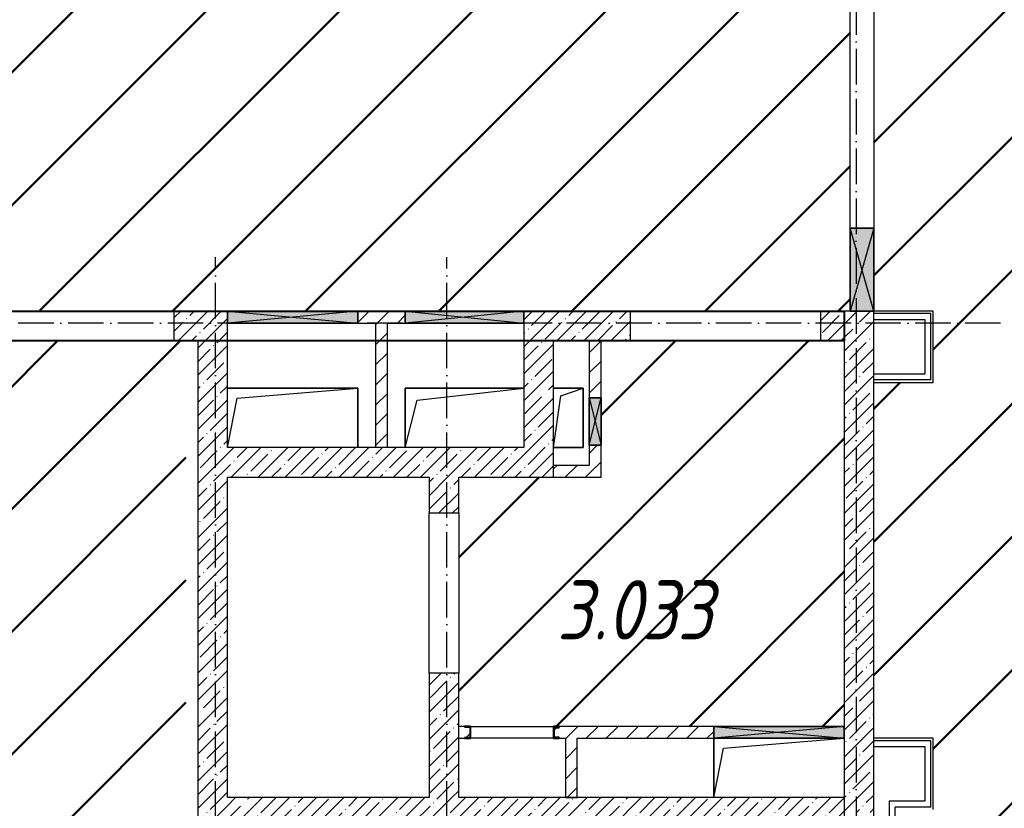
# Model space of a CAD drawing. Header units: millimetres. Extents: x 35697 to 388678, y -91946 to 171347.
# Drawn here: x 365820 to 374121, y -84972 to -78326 of the extents above; entities that cross this region are included whole.
import ezdxf

# ---------------------------------------------------------------- set-up
doc = ezdxf.new("R2010")
doc.units = ezdxf.units.MM
doc.linetypes.add('50_200_ШТРИХ_1Т_ш5_п1_п1_', pattern=[700, 500, -100, 0, -100])
for name, color, linetype, lineweight in [('2.1) ПГП окна 2.8 м', 5, 'Continuous', 30), ('4) ЛЕстницы', 5, 'Continuous', 30), ('A-DETL-GENF-OTLN', 7, 'Continuous', 9), ('A-FLOR-____-OTLN', 7, 'Continuous', 9), ('A-GENM-____-MCUT', 7, 'Continuous', 25), ('A-GENM-____-OTLN', 7, 'Continuous', 9), ('A-GENM-____-OTLN-1', 7, 'Continuous', 25), ('A-GLAZ-____-OTLN', 7, 'Continuous', 9), ('A-WALL-____-MCUT-1', 7, 'Continuous', 9), ('A-WALL-____-MCUT-3', 7, 'Continuous', 9), ('A-WALL-____-OTLN', 7, 'Continuous', 9), ('A-WALL-____-PATT-1', 7, 'Continuous', 9), ('A-WALL-FNSH-MCUT-1', 7, 'Continuous', 9), ('I-WALL-____-OTLN', 7, 'Continuous', 9), ('S-GRID-____-OTLN-1', 7, '50_200_ШТРИХ_1Т_ш5_п1_п1_', 9), ('Марки помещений', 7, 'Continuous', 9), ('стяжа', 7, 'Continuous', 30)]:
    doc.layers.add(name, color=color, linetype=linetype, lineweight=lineweight)
doc.styles.add('ISOCPEUR_I_2', font='isocpeui.ttf', dxfattribs={"width": 0.85, "height": 2.3})
pattern_1 = [(45, (283770.71, -86863.46), (-84.85281, 84.85281), [])]
pattern_2 = [(45, (283770.7, -86863.46), (-114.04925, 114.04925), []), (45, (283884.76, -86863.46), (-114.04925, 114.04925), [201.612, -40.322, 3.353, -36.97])]

# ---------------------------------------------------------------- blocks, each defined once
blk = doc.blocks.new('154_Фахверк_СКБ_Швеллер - Тип_100_3960_зеркало-28515619-АР1_План отверстий 3 этажа в осях 1-64_А-ГГ')
at = {"layer": 'A-GENM-____-MCUT'}
for p, q in [((175, 50), (125, 50)), ((125, 50), (125, -50)), ((128, 47), (175, 47)), ((128, -47), (128, 47)), ((175, 47), (175, 50)), ((125, -50), (175, -50)), ((175, -47), (128, -47)), ((175, -50), (175, -47))]:
    blk.add_line(p, q, dxfattribs=at)
blk = doc.blocks.new('154_Стойка_СКБ_Швеллер - СМ-2180_100-28318692-АР1_План отверстий 3 этажа в осях 1-64_А-ГГ')
at = {"layer": 'A-GENM-____-MCUT'}
for p, q in [((171, 50), (125, 50)), ((125, 50), (125, -50)), ((129.5, 42.4), (171, 42.4)), ((129.5, -42.4), (129.5, 42.4)), ((171, 42.4), (171, 50)), ((125, -50), (171, -50)), ((171, -42.4), (129.5, -42.4)), ((171, -50), (171, -42.4))]:
    blk.add_line(p, q, dxfattribs=at)
blk = doc.blocks.new('AR_Отверстие прямоугольное _в плите_ - AR_Отверстие прямоугольное _в плите_-V171-АР1_План отверстий 3 этажа в осях 1-64_А-ГГ')
at = {"layer": 'A-GENM-____-OTLN'}
for p, q in [((125, 250), (-125, 250)), ((-62.5, 187.5), (125, 250)), ((125, -250), (125, 250)), ((-125, -250), (-62.5, 187.5)), ((-125, -250), (125, -250))]:
    blk.add_line(p, q, dxfattribs=at)
blk = doc.blocks.new('AR_Отверстие прямоугольное _в плите_ - AR_Отверстие прямоугольное _в плите_-V206-АР1_План отверстий 3 этажа в осях 1-64_А-ГГ')
at = {"layer": 'A-GENM-____-OTLN'}
for p, q in [((500, 250), (-500, 250)), ((-500, 250), (-500, -250)), ((-400, 150), (500, 250)), ((-500, -250), (-400, 150))]:
    blk.add_line(p, q, dxfattribs=at)
blk = doc.blocks.new('AR_Отверстие прямоугольное _в плите_ - AR_Отверстие прямоугольное _в плите_-30552508-АР1_План отверстий 3 этажа в осях 1-64_А-ГГ')
at = {"layer": 'A-GENM-____-OTLN'}
for p, q in [((550, 250), (-550, 250)), ((-466.7, 166.7), (550, 250)), ((550, -250), (550, 250)), ((-550, -250), (-466.7, 166.7))]:
    blk.add_line(p, q, dxfattribs=at)
blk = doc.blocks.new('AR_Отверстие прямоугольное _в плите_ - AR_Отверстие прямоугольное _в плите_-V211-АР1_План отверстий 3 этажа в осях 1-64_А-ГГ')
at = {"layer": 'A-GENM-____-OTLN'}
for p, q in [((-550, 250), (-550, -250)), ((-466.7, 166.7), (550, 250)), ((-550, -250), (-466.7, 166.7))]:
    blk.add_line(p, q, dxfattribs=at)
blk = doc.blocks.new('AR_Отверстие прямоугольное _в стене_ - AR_Отверстие прямоугольное _в стене__ЭОМ-36424574-АР1_План отверстий 3 этажа в осях 1-64_А-ГГ')
at = {"layer": 'A-GLAZ-____-OTLN'}
blk.add_hatch(color=256, dxfattribs=at).paths.add_polyline_path([(350, 100), (-350, 100), (-350, -100), (350, -100)], flags=0)
at = {"layer": 'A-DETL-GENF-OTLN'}
for p, q in [((-350, -100), (-350, 100)), ((-350, 100), (350, 100)), ((350, 100), (-350, -100)), ((-350, 100), (350, -100)), ((350, 100), (-350, 100)), ((-350, 100), (-350, -100)), ((350, 100), (350, -100)), ((350, -100), (350, 100)), ((350, -100), (-350, -100)), ((-350, -100), (350, -100))]:
    blk.add_line(p, q, dxfattribs=at)
blk = doc.blocks.new('AR_Отверстие прямоугольное _в стене_ - AR_Отверстие прямоугольное _в стене__ОВ-36916333-АР1_План отверстий 3 этажа в осях 1-64_А-ГГ')
at = {"layer": 'A-GLAZ-____-OTLN'}
blk.add_hatch(color=256, dxfattribs=at).paths.add_polyline_path([(-90.5, -50), (550, -50), (550, 50), (-550, 50), (-550, -50)], flags=0)
at = {"layer": 'A-DETL-GENF-OTLN'}
for p, q in [((-550, -50), (-550, 50)), ((-550, 50), (550, 50)), ((550, 50), (-550, -50)), ((-550, 50), (550, -50)), ((550, 50), (-550, 50)), ((-550, 50), (-550, -50)), ((550, 50), (550, -50)), ((550, -50), (550, 50)), ((550, -50), (-550, -50)), ((-550, -50), (550, -50))]:
    blk.add_line(p, q, dxfattribs=at)
blk = doc.blocks.new('AR_Отверстие прямоугольное _в стене_ - AR_Отверстие прямоугольное _в стене__ОВ-36971683-АР1_План отверстий 3 этажа в осях 1-64_А-ГГ')
at = {"layer": 'A-GLAZ-____-OTLN'}
blk.add_hatch(color=256, dxfattribs=at).paths.add_polyline_path([(500, -50), (500, 50), (-500, 50), (-500, -50)], flags=0)
at = {"layer": 'A-DETL-GENF-OTLN'}
for p, q in [((-500, -50), (-500, 50)), ((-500, 50), (500, 50)), ((500, 50), (-500, -50)), ((-500, 50), (500, -50)), ((500, 50), (-500, 50)), ((-500, 50), (-500, -50)), ((500, 50), (500, -50)), ((500, -50), (500, 50)), ((500, -50), (-500, -50)), ((-500, -50), (500, -50))]:
    blk.add_line(p, q, dxfattribs=at)
blk = doc.blocks.new('AR_Отверстие прямоугольное _в стене_ - AR_Отверстие прямоугольное _в стене__ОВ-36913595-АР1_План отверстий 3 этажа в осях 1-64_А-ГГ')
at = {"layer": 'A-GLAZ-____-OTLN'}
blk.add_hatch(color=256, dxfattribs=at).paths.add_polyline_path([(550, -50), (550, 50), (-550, 50), (-550, -50), (474.6, -50)], flags=0)
at = {"layer": 'A-DETL-GENF-OTLN'}
for p, q in [((-550, -50), (-550, 50)), ((-550, 50), (550, 50)), ((550, 50), (-550, -50)), ((-550, 50), (550, -50)), ((550, 50), (-550, 50)), ((-550, 50), (-550, -50)), ((550, 50), (550, -50)), ((550, -50), (550, 50)), ((550, -50), (-550, -50)), ((-550, -50), (550, -50))]:
    blk.add_line(p, q, dxfattribs=at)
blk = doc.blocks.new('AR_Отверстие прямоугольное _в стене_ - AR_Отверстие прямоугольное _в стене__ОВ-36970111-АР1_План отверстий 3 этажа в осях 1-64_А-ГГ')
at = {"layer": 'A-GLAZ-____-OTLN'}
blk.add_hatch(color=256, dxfattribs=at).paths.add_polyline_path([(-200, -50), (200, -50), (200, 50), (-200, 50)], flags=0)
at = {"layer": 'A-DETL-GENF-OTLN'}
for p, q in [((-200, -50), (-200, 50)), ((-200, 50), (200, 50)), ((200, 50), (-200, -50)), ((-200, 50), (200, -50)), ((200, 50), (-200, 50)), ((-200, 50), (-200, -50)), ((200, 50), (200, -50)), ((200, -50), (200, 50)), ((200, -50), (-200, -50)), ((-200, -50), (200, -50))]:
    blk.add_line(p, q, dxfattribs=at)
blk = doc.blocks.new('3эт')
at = {"layer": 'S-GRID-____-OTLN-1', "color": 251, "ltscale": 0.6, "true_color": 0x636466}
for p, q in [((372870.7, -36982.5), (372870.7, -91346.1)), ((367470.7, -91346.1), (367470.7, -80328.4)), ((369420.7, -91346.1), (369420.7, -80328.4)), ((374089.5, -80882.4), (279101.9, -80882.4))]:
    blk.add_line(p, q, dxfattribs=at)

msp = doc.modelspace()

# ---------------------------------------------------------------- hatches: boundary and pattern name
at = {"layer": '2.1) ПГП окна 2.8 м'}
h = msp.add_hatch(dxfattribs=at)
h.set_pattern_fill('ANSI31', color=5, scale=250)
h.paths.add_polyline_path([(376470.7, -43932.4), (373020.7, -43932.4), (373020.7, -44432.4), (373020.7, -49882.4), (373020.7, -50482.4), (373020.7, -55882.4), (373020.7, -56482.4), (373020.7, -60682.4), (373620.7, -60682.4), (373620.7, -61882.4), (373620.7, -62082.4), (373620.7, -63032.4), (373620.7, -64132.4), (373620.7, -64182.4), (373620.7, -64332.4), (373620.7, -64382.4), (373620.7, -65082.4), (373620.7, -65128.4), (373620.7, -65382.4), (373020.7, -65382.4), (373020.7, -67882.4), (373020.7, -68482.4), (373020.7, -74032.4), (373020.7, -74532.4), (373020.7, -77682.4), (373020.7, -77882.4), (373020.7, -80082.4), (373020.7, -80782.4), (373520.7, -80782.4), (373520.7, -81382.4), (373020.7, -81382.4), (373020.7, -84382.4), (373520.7, -84382.4), (373520.7, -84982.4), (373520.7, -87932.4), (373520.7, -88532.4), (374045.7, -88532.4), (374045.7, -88526.4), (374120.7, -88526.4), (375920.7, -88532.4), (375920.7, -88526.4), (375995.7, -88526.4), (376820.7, -88531.2), (376820.7, -88432.4), (377020.7, -88432.4), (377020.7, -88282.4), (377020.7, -87957.4), (377014.7, -87957.4), (377014.7, -87877.4), (377020.7, -87877.4), (377020.7, -87432.4), (377020.7, -86582.4), (377020.7, -86182.4), (377014.7, -86182.4), (377014.7, -86107.4), (377020.7, -85782.4), (377020.7, -85282.4), (377020.7, -82782.4), (377020.7, -81882.4), (377020.7, -81657.4), (377014.7, -81657.4), (377014.7, -81582.4), (377020.7, -80882.4), (377014.7, -80882.4), (377014.7, -80807.4), (377020.7, -80657.4), (377014.7, -80657.4), (377014.7, -80582.4), (377020.7, -79882.4), (377014.7, -79882.4), (377014.7, -79782.4), (377020.7, -79782.4), (377020.7, -79282.4), (377020.7, -78957.4), (377014.7, -78957.4), (377014.7, -78877.4), (377020.7, -78877.4), (377020.7, -78532.4), (377020.7, -77682.4), (377020.7, -77182.4), (377014.7, -77182.4), (377014.7, -77107.4), (377020.7, -76782.4), (377020.7, -76282.4), (377020.7, -73957.4), (377014.7, -73957.4), (377014.7, -73877.4), (377220.7, -73877.4), (377220.7, -72087.4), (377014.7, -72087.4), (377014.7, -72007.4), (377020.7, -71732.4), (377020.7, -71232.4), (377020.7, -70782.4), (377020.7, -70282.4), (377020.7, -69957.4), (377014.7, -69957.4), (377014.7, -69877.4), (377020.7, -69877.4), (377020.7, -69432.4), (377020.7, -68582.4), (377020.7, -68182.4), (377014.7, -68182.4), (377014.7, -68107.4), (377020.7, -67782.4), (377020.7, -67282.4), (377020.7, -65882.4), (377020.7, -64882.4), (377020.7, -64557.4), (377014.7, -64557.4), (377014.7, -64477.4), (377220.7, -64477.4), (377220.7, -63587.4), (377014.7, -63587.4), (377014.7, -63507.4), (377020.7, -62582.4), (377020.7, -62182.4), (377020.7, -62082.4), (377020.7, -61882.4), (377020.7, -61782.4), (377020.7, -61282.4), (377020.7, -60957.4), (377014.7, -60957.4), (377014.7, -60877.4), (377020.7, -60877.4), (377020.7, -60332.4), (377020.7, -59482.4), (377020.7, -59182.4), (377014.7, -59182.4), (377014.7, -59107.4), (377020.7, -58782.4), (377020.7, -58282.4), (377020.7, -58057.4), (377014.7, -58057.4), (377014.7, -57982.4), (377089.7, -57982.4), (377220.7, -57982.4), (377220.7, -56182.4), (377151.7, -56182.4), (377089.7, -56182.4), (377014.7, -56182.4), (377014.7, -56107.4), (377020.7, -55957.4), (377014.7, -55957.4), (377014.7, -55882.4), (377020.7, -55852.4), (377020.7, -55882.4), (377089.7, -55882.4), (377220.7, -55882.4), (377220.7, -54087.4), (377014.7, -54087.4), (377014.7, -54007.4), (377020.7, -52782.4), (377020.7, -52282.4), (377020.7, -51957.4), (377014.7, -51957.4), (377014.7, -51877.4), (377020.7, -51877.4), (377020.7, -51382.4), (377020.7, -50732.4), (377020.7, -50182.4), (377014.7, -50182.4), (377014.7, -50107.4), (377020.7, -49782.4), (377020.7, -49282.4), (377020.7, -48857.4), (377020.7, -48357.4), (377020.7, -44882.4), (376470.7, -44882.4)])
h.paths.add_polyline_path([(374346.2, -70033.3), (375979.7, -70033.3), (375979.7, -68833.3), (374346.2, -68833.3)], flags=24)
h.paths.add_polyline_path([(374177.1, -49502.6), (375835.4, -49502.6), (375835.4, -48302.6), (374177.1, -48302.6)], flags=24)
h = msp.add_hatch(dxfattribs=at)
h.set_pattern_fill('ANSI31', color=5, scale=250)
h.paths.add_polyline_path([(322070.7, -77882.4), (321570.7, -77882.4), (321570.7, -77632.4), (319770.7, -77632.4), (319770.7, -77638.4), (319695.7, -77638.4), (319270.7, -77634.3), (319270.7, -77732.4), (319070.7, -77732.4), (319070.7, -77882.4), (318570.7, -77882.4), (318570.7, -77632.4), (316770.7, -77632.4), (316770.7, -77638.4), (316695.7, -77638.4), (315645.7, -77632.4), (315645.7, -77638.4), (315570.7, -77638.4), (313770.7, -77632.4), (313770.7, -77638.4), (313695.7, -77638.4), (313070.7, -77632.4), (313070.7, -77882.4), (312570.7, -77882.4), (312570.7, -77632.4), (310770.7, -77632.4), (310770.7, -77638.4), (310695.7, -77638.4), (310270.7, -77634.3), (310270.7, -77732.4), (310070.7, -77732.4), (310070.7, -77882.4), (309570.7, -77882.4), (309570.7, -77632.4), (302520.7, -77632.4), (301370.7, -77632.4), (301370.7, -77382.4), (298806.3, -77382.4, -0.683489), (298713.1, -77382.4), (293370.7, -77382.4), (293370.7, -77632.4), (289370.7, -77632.4), (281820.7, -77632.4), (281820.7, -77882.4), (281570.7, -77882.4), (281570.7, -78207.4), (281576.7, -78207.4), (281576.7, -78282.4), (281570.7, -80082.4), (281576.7, -80082.4), (281576.7, -80157.4), (281573.9, -80332.4), (281670.7, -80332.4), (281670.7, -80532.4), (281820.7, -80532.4), (281820.7, -80782.4), (289595.7, -80782.4), (289595.7, -80776.4), (289670.7, -80776.4), (290820.7, -80776.5), (290820.7, -80776.4), (290895.7, -80776.4), (292345.7, -80776.5), (292345.7, -80776.4), (292420.7, -80776.4), (293570.7, -80776.5), (293570.7, -80776.4), (293645.7, -80776.4), (294695.7, -80776.5), (294695.7, -80776.4), (294770.7, -80776.4), (295770.7, -80776.5), (295770.7, -80776.4), (295845.7, -80776.4), (296445.7, -80776.5), (296445.7, -80776.4), (296520.7, -80776.4), (297670.7, -80776.5), (297670.7, -80776.4), (297745.7, -80776.4), (302770.7, -80776.8), (302770.7, -80776.4), (302845.7, -80776.4), (307395.7, -80776.8), (307395.7, -80776.4), (307470.7, -80776.4), (309170.7, -80776.6), (309170.7, -80776.4), (309245.7, -80776.4), (313095.7, -80776.8), (313095.7, -80776.4), (313248.7, -80776.4), (313260.7, -80782.4), (313660.7, -80782.4), (313870.7, -80782.4), (313870.7, -80776.4), (313945.7, -80776.4), (314095.7, -80776.4), (314095.7, -80776.4), (314170.7, -80776.4), (314870.7, -80776.5), (314870.7, -80776.4), (314945.7, -80776.4), (316745.7, -80776.6), (316745.7, -80776.4), (316820.7, -80776.4), (317970.7, -80776.5), (317970.7, -80776.4), (318045.7, -80776.4), (322070.7, -80776.9)])
h.paths.add_polyline_path([(355620.7, -77882.4), (355120.7, -77882.4), (355120.7, -77632.4), (352620.7, -77632.4), (352620.7, -77882.4), (352120.7, -77882.4), (352120.7, -77732.4), (351920.7, -77732.4), (351945.7, -77657.4), (352120.7, -77632.4), (352120.7, -77382.4), (351776.7, -77382.4), (351776.7, -77451.4), (351770.7, -77563.4), (351770.7, -77382.4), (346620.7, -77382.4), (346620.7, -77661), (346820.7, -77632.4), (346820.7, -77732.4), (346620.7, -77732.4), (346620.7, -77882.4), (346120.7, -77882.4), (346120.7, -77732.4), (345920.7, -77732.4), (345920.7, -77632.4), (343970.7, -77632.4), (343970.7, -77638.4), (343895.7, -77638.4), (343620.7, -77632.4), (343620.7, -77882.4), (343120.7, -77882.4), (343120.7, -77632.4), (342845.7, -77632.4), (342845.7, -77638.4), (342770.7, -77638.4), (342770.7, -77632.4), (340970.7, -77632.4), (340970.7, -77638.4), (340895.7, -77638.4), (339845.7, -77632.4), (339845.7, -77638.4), (339770.7, -77638.4), (337970.7, -77632.4), (337970.7, -77638.4), (337820.7, -77638.4), (337820.7, -77732.4), (337620.7, -77732.4), (337620.7, -77882.4), (337120.7, -77882.4), (337120.7, -77732.4), (336920.7, -77732.4), (336945.7, -77657.4), (337120.7, -77632.4), (337120.7, -77382.4), (336776.7, -77382.4), (336776.7, -77451.4), (336770.7, -77563.4), (336770.7, -77382.4), (334970.7, -77382.4), (334970.7, -77451.4), (334970.7, -77563.4), (334970.7, -77638.4), (334895.7, -77638.4), (334620.7, -77632.4), (334620.7, -77882.4), (334120.7, -77882.4), (334120.7, -77732.4), (333920.7, -77732.4), (333945.7, -77657.4), (334120.7, -77632.4), (334120.7, -77382.4), (333776.7, -77382.4), (333776.7, -77451.4), (333770.7, -77563.4), (333770.7, -77382.4), (331970.7, -77382.4), (331970.7, -77451.4), (331970.7, -77563.4), (331970.7, -77638.4), (331895.7, -77638.4), (330845.7, -77632.4), (330845.7, -77638.4), (330770.7, -77638.4), (330770.7, -77632.4), (328970.7, -77632.4), (328970.7, -77638.4), (328820.7, -77638.4), (328820.7, -77732.4), (328620.7, -77732.4), (328620.7, -77882.4), (328120.7, -77882.4), (328120.7, -77732.4), (327920.7, -77732.4), (327945.7, -77657.4), (328120.7, -77632.4), (328120.7, -77382.4), (327776.7, -77382.4), (327776.7, -77451.4), (327770.7, -77563.4), (327770.7, -77382.4), (325970.7, -77382.4), (325970.7, -77451.4), (325970.7, -77563.4), (325970.7, -77638.4), (325895.7, -77638.4), (325620.7, -77632.4), (325620.7, -77882.4), (325120.7, -77882.4), (325120.7, -77732.4), (324920.7, -77732.4), (324945.7, -77657.4), (325120.7, -77632.4), (325120.7, -77382.4), (324776.7, -77382.4), (324776.7, -77451.4), (324770.7, -77563.4), (324770.7, -77382.4), (322970.7, -77382.4), (322970.7, -77451.4), (322970.7, -77563.4), (322970.7, -77638.4), (322895.7, -77638.4), (322620.7, -77632.4), (322620.7, -77882.4), (322120.7, -77882.4), (322120.7, -80782.4), (326145.7, -80782.4), (326145.7, -80776.4), (326220.7, -80776.4), (327920.7, -80776.6), (327920.7, -80776.4), (327995.7, -80776.4), (329320.7, -80776.6), (329320.7, -80776.4), (329395.7, -80776.4), (329495.7, -80776.4), (329495.7, -80776.4), (329570.7, -80776.4), (331370.7, -80776.7), (331370.7, -80776.4), (331445.7, -80776.4), (337945.7, -80777.4), (337945.7, -80776.4), (338020.7, -80776.4), (339720.7, -80776.7), (339720.7, -80776.4), (339795.7, -80776.4), (340445.7, -80776.5), (340445.7, -80776.4), (340520.7, -80776.4), (341420.7, -80776.6), (341420.7, -80776.4), (341495.7, -80776.4), (346945.7, -80777.5), (346945.7, -80776.4), (347020.7, -80776.4), (348720.7, -80776.8), (348720.7, -80776.4), (348795.7, -80776.4), (352745.7, -80777.4), (352745.7, -80776.4), (352820.7, -80776.4), (353720.7, -80776.7), (353720.7, -80776.4), (353795.7, -80776.4), (355620.7, -80777)])
h.paths.add_polyline_path([(324776.7, -77632.4), (324845.7, -77632.4), (324845.7, -77638.4), (324776.7, -77638.4)], flags=16)
h.paths.add_polyline_path([(327776.7, -77632.4), (327845.7, -77632.4), (327845.7, -77638.4), (327776.7, -77638.4)], flags=16)
h.paths.add_polyline_path([(333776.7, -77632.4), (333845.7, -77632.4), (333845.7, -77638.4), (333776.7, -77638.4)], flags=16)
h.paths.add_polyline_path([(336776.7, -77632.4), (336845.7, -77632.4), (336845.7, -77638.4), (336776.7, -77638.4)], flags=16)
h.paths.add_polyline_path([(351776.7, -77632.4), (351845.7, -77632.4), (351845.7, -77638.4), (351776.7, -77638.4)], flags=16)
h.paths.add_polyline_path([(372820.7, -77882.4), (370565.7, -77882.4), (370565.7, -77888.4), (370490.7, -77888.4), (370490.7, -77882.4), (369340.7, -77882.4), (369340.7, -77888.4), (369265.7, -77888.4), (363995.7, -77882.4), (363995.7, -77888.4), (363920.7, -77888.4), (362770.7, -77882.4), (362770.7, -77888.4), (362695.7, -77888.4), (361770.7, -77882.4), (361270.7, -77882.4), (360195.7, -77882.4), (360195.7, -77888.4), (360120.7, -77888.4), (360120.7, -77882.4), (358970.7, -77882.4), (358970.7, -77888.4), (358895.7, -77888.4), (358770.7, -77882.4), (358270.7, -77882.4), (358270.7, -77632.4), (356170.7, -77632.4), (356170.7, -77882.4), (355670.7, -77882.4), (355670.7, -80782.4), (356170.7, -80782.4), (356495.7, -80782.4), (356495.7, -80776.4), (356570.7, -80776.4), (358270.7, -80777), (358270.7, -80776.4), (358345.7, -80776.4), (361995.7, -80777.9), (361995.7, -80776.4), (362070.7, -80776.4), (362770.7, -80776.8), (362770.7, -80776.4), (362845.7, -80776.4), (362995.7, -80776.5), (362995.7, -80776.4), (363070.7, -80776.4), (363770.7, -80776.8), (363770.7, -80776.4), (363845.7, -80776.4), (363995.7, -80776.5), (363995.7, -80776.4), (364070.7, -80776.4), (372770.7, -80782.4), (372820.7, -80782.4), (372820.7, -80082.4)])
h.paths.add_polyline_path([(301397.2, -79889.3), (303030.7, -79889.3), (303030.7, -78689.3), (301397.2, -78689.3)], flags=24)
h.paths.add_polyline_path([(340247.8, -79908.4), (341925.4, -79908.4), (341925.4, -78708.4), (340247.8, -78708.4)], flags=24)
h = msp.add_hatch(dxfattribs=at)
h.set_pattern_fill('ANSI31', color=5, scale=250)
h.paths.add_polyline_path([(372770.7, -81032.4), (372570.7, -81032.4), (370970.7, -81032.4), (370720.7, -81032.4), (370720.7, -81512.4), (370720.7, -81912.4), (370720.7, -82182.4), (370320.7, -82182.4), (369520.7, -82182.4), (369520.7, -82482.4), (369520.7, -83832.4), (369520.7, -84282.4), (369570.7, -84282.4), (369620.7, -84282.4), (370320.7, -84282.4), (370366.7, -84282.4), (371670.7, -84282.4), (372770.7, -84282.4)])
h.paths.add_polyline_path([(370173.1, -83874.6), (371831.4, -83874.6), (371831.4, -82674.6), (370173.1, -82674.6)], flags=24)
at = {"layer": '4) ЛЕстницы'}
h = msp.add_hatch(dxfattribs=at)
h.set_pattern_fill('ANSI31', color=256, scale=230)
h.paths.add_polyline_path([(365170.7, -81032.4), (367220.7, -81032.4), (367220.7, -88532.4), (365170.7, -88532.4)])
at = {"layer": 'A-WALL-____-PATT-1'}
h = msp.add_hatch(dxfattribs=at)
h.set_pattern_fill('FP_38', color=256, style=0, pattern_type=2)
h.set_pattern_definition(pattern_2)
h.paths.add_polyline_path([(367570.7, -81032.4), (367570.7, -80782.4), (367120.7, -80782.4), (367120.7, -81032.4), (367320.7, -81032.4)], flags=0)
h.paths.add_polyline_path([(365170.7, -81032.4), (365520.7, -81032.4), (365520.7, -80782.4), (364920.7, -80782.4), (364920.7, -81032.4), (365060.4, -81032.4)], flags=0)
h = msp.add_hatch(dxfattribs=at)
h.set_pattern_fill('FP_4', color=256, style=0, pattern_type=2)
h.set_pattern_definition(pattern_1)
h.paths.add_polyline_path([(368920.7, -80882.4), (369070.7, -80882.4), (369070.7, -80782.4), (368670.7, -80782.4), (368670.7, -80882.4), (368820.7, -80882.4)], flags=0)
h = msp.add_hatch(dxfattribs=at)
h.set_pattern_fill('FP_38', color=256, style=0, pattern_type=2)
h.set_pattern_definition(pattern_2)
h.paths.add_polyline_path([(372770.7, -81032.4), (372770.7, -80782.4), (372570.7, -80782.4), (372570.7, -81032.4)], flags=0)
h.paths.add_polyline_path([(370362.8, -81032.4), (370970.7, -81032.4), (370970.7, -80782.4), (370070.7, -80782.4), (370070.7, -81032.4), (370320.7, -81032.4)], flags=0)
h = msp.add_hatch(dxfattribs=at)
h.set_pattern_fill('FP_38', color=256, style=0, pattern_type=2)
h.set_pattern_definition(pattern_2)
h.paths.add_polyline_path([(372770.7, -85007.4), (373020.7, -85007.4), (373020.7, -80782.4), (372770.7, -80782.4), (372770.7, -84409.3)], flags=0)
h = msp.add_hatch(dxfattribs=at)
h.set_pattern_fill('FP_4', color=256, style=0, pattern_type=2)
h.set_pattern_definition(pattern_1)
h.paths.add_polyline_path([(368920.7, -81932.4), (368920.7, -80882.4), (368820.7, -80882.4), (368820.7, -81932.4)], flags=0)
h = msp.add_hatch(dxfattribs=at)
h.set_pattern_fill('FP_38', color=256, style=0, pattern_type=2)
h.set_pattern_definition(pattern_2)
h.paths.add_polyline_path([(367570.7, -85132.4), (367570.7, -81032.4), (367320.7, -81032.4), (367320.7, -85132.4)], flags=0)
h = msp.add_hatch(dxfattribs=at)
h.set_pattern_fill('FP_38', color=256, style=0, pattern_type=2)
h.set_pattern_definition(pattern_2)
h.paths.add_polyline_path([(370320.7, -81932.4), (370320.7, -81032.4), (370070.7, -81032.4), (370070.7, -81932.4)], flags=0)
h = msp.add_hatch(dxfattribs=at)
h.set_pattern_fill('FP_4', color=256, style=0, pattern_type=2)
h.set_pattern_definition(pattern_1)
h.paths.add_polyline_path([(370720.7, -82182.4), (370720.7, -81912.4), (370620.7, -81912.4), (370620.7, -82182.4)], flags=0)
h.paths.add_polyline_path([(370720.7, -81512.4), (370720.7, -81032.4), (370620.7, -81032.4), (370620.7, -81512.4), (370675, -81512.4)], flags=0)
h = msp.add_hatch(dxfattribs=at)
h.set_pattern_fill('FP_38', color=256, style=0, pattern_type=2)
h.set_pattern_definition(pattern_2)
h.paths.add_polyline_path([(370320.7, -82182.4), (370320.7, -81932.4), (367570.7, -81932.4), (367570.7, -82182.4), (369520.7, -82182.4)], flags=0)
h = msp.add_hatch(dxfattribs=at)
h.set_pattern_fill('FP_4', color=256, style=0, pattern_type=2)
h.set_pattern_definition(pattern_1)
h.paths.add_polyline_path([(370620.7, -82182.4), (370620.7, -82082.4), (370320.7, -82082.4), (370320.7, -82182.4), (370362.8, -82182.4)], flags=0)
h = msp.add_hatch(dxfattribs=at)
h.set_pattern_fill('FP_38', color=256, style=0, pattern_type=2)
h.set_pattern_definition(pattern_2)
h.paths.add_polyline_path([(369520.7, -84882.4), (369520.7, -83832.4), (369270.7, -83832.4), (369270.7, -84882.4)], flags=0)
h.paths.add_polyline_path([(369270.7, -82482.4), (369520.7, -82482.4), (369520.7, -82182.4), (369270.7, -82182.4)], flags=0)
h = msp.add_hatch(dxfattribs=at)
h.set_pattern_fill('FP_4', color=256, style=0, pattern_type=2)
h.set_pattern_definition(pattern_1)
h.paths.add_polyline_path([(369520.7, -84382.4), (369570.7, -84382.4), (369570.7, -84379.4), (369617.7, -84379.4), (369617.7, -84285.4), (369570.7, -84285.4), (369570.7, -84282.4), (369520.7, -84282.4), (369520.7, -84379.4)], flags=0)
h.paths.add_polyline_path([(370420.7, -84382.4), (371670.7, -84382.4), (371670.7, -84282.4), (370366.7, -84282.4), (370366.7, -84290), (370325.2, -84290), (370325.2, -84374.8), (370366.7, -84374.8), (370366.7, -84382.4)], flags=0)
h = msp.add_hatch(dxfattribs=at)
h.set_pattern_fill('FP_4', color=256, style=0, pattern_type=2)
h.set_pattern_definition(pattern_1)
h.paths.add_polyline_path([(370520.7, -84882.4), (370520.7, -84382.4), (370420.7, -84382.4), (370420.7, -84882.4)], flags=0)
h = msp.add_hatch(dxfattribs=at)
h.set_pattern_fill('FP_38', color=256, style=0, pattern_type=2)
h.set_pattern_definition(pattern_2)
h.paths.add_polyline_path([(372770.7, -85132.4), (372770.7, -84882.4), (367570.7, -84882.4), (367570.7, -85132.4), (372130.2, -85132.4)], flags=0)

# ---------------------------------------------------------------- linework, layer by layer
msp.add_lwpolyline([(372770.7, -81032.4), (281820.7, -81032.4), (281820.7, -80782.4), (372770.7, -80782.4)], close=True)
at = {"layer": 'A-FLOR-____-OTLN'}
for p, q in [((367570.7, -81432.4), (368670.7, -81432.4)), ((368670.7, -81432.4), (368670.7, -81932.4)), ((369070.7, -81432.4), (370070.7, -81432.4)), ((369070.7, -81932.4), (369070.7, -81432.4)), ((370320.7, -81432.4), (370570.7, -81432.4)), ((370570.7, -81432.4), (370570.7, -81932.4)), ((370570.7, -81932.4), (370320.7, -81932.4)), ((371670.7, -84882.4), (371670.7, -84382.4))]:
    msp.add_line(p, q, dxfattribs=at)
at = {"layer": 'A-WALL-____-MCUT-1'}
for p, q in [((367570.7, -80782.4), (367120.7, -80782.4)), ((367120.7, -80782.4), (367120.7, -81032.4)), ((370970.7, -80782.4), (370070.7, -80782.4)), ((370970.7, -81032.4), (370970.7, -80782.4)), ((372820.7, -80782.4), (372570.7, -80782.4)), ((372570.7, -80782.4), (372570.7, -81032.4)), ((372770.7, -80782.4), (372770.7, -84282.4)), ((373020.7, -88282.4), (373020.7, -80782.4)), ((367570.7, -81932.4), (367570.7, -80882.4)), ((370070.7, -80882.4), (370070.7, -81932.4)), ((367120.7, -81032.4), (367320.7, -81032.4)), ((367320.7, -81032.4), (367320.7, -85132.4)), ((370320.7, -81032.4), (370970.7, -81032.4)), ((370320.7, -82182.4), (370320.7, -81032.4)), ((372570.7, -81032.4), (372770.7, -81032.4)), ((370070.7, -81932.4), (367570.7, -81932.4)), ((367570.7, -84882.4), (367570.7, -82182.4)), ((367570.7, -82182.4), (369270.7, -82182.4)), ((369270.7, -82182.4), (369270.7, -82482.4)), ((369520.7, -82482.4), (369520.7, -82182.4)), ((369520.7, -82182.4), (370320.7, -82182.4)), ((369270.7, -82482.4), (369520.7, -82482.4)), ((369270.7, -83832.4), (369270.7, -84882.4)), ((369520.7, -83832.4), (369270.7, -83832.4)), ((369520.7, -84882.4), (369520.7, -83832.4)), ((372770.7, -84382.4), (372770.7, -88282.4)), ((369270.7, -84882.4), (367570.7, -84882.4)), ((372770.7, -84882.4), (369520.7, -84882.4))]:
    msp.add_line(p, q, dxfattribs=at)
at = {"layer": 'A-WALL-____-MCUT-3'}
for p, q in [((373500.7, -80802.4), (373020.7, -80802.4)), ((373500.7, -81362.4), (373500.7, -80802.4)), ((373020.7, -80852.4), (373450.7, -80852.4)), ((373450.7, -80852.4), (373450.7, -81312.4)), ((373450.7, -81312.4), (373020.7, -81312.4)), ((373500.7, -81362.4), (373020.7, -81362.4)), ((373500.7, -84402.4), (373020.7, -84402.4)), ((373500.7, -84962.4), (373500.7, -84402.4)), ((373020.7, -84452.4), (373450.7, -84452.4)), ((373450.7, -84452.4), (373450.7, -84912.4)), ((373450.7, -84912.4), (373150.7, -84912.4)), ((373150.7, -84912.4), (373150.7, -88002.4)), ((373500.7, -84962.4), (373200.7, -84962.4)), ((373200.7, -87952.4), (373200.7, -84962.4))]:
    msp.add_line(p, q, dxfattribs=at)
at = {"layer": 'A-WALL-____-OTLN'}
for p, q in [((365520.7, -80782.4), (367120.7, -80782.4)), ((370970.7, -80782.4), (372570.7, -80782.4)), ((367120.7, -81032.4), (365520.7, -81032.4)), ((372570.7, -81032.4), (370970.7, -81032.4)), ((369270.7, -83832.4), (369270.7, -82482.4)), ((369520.7, -82482.4), (369520.7, -83832.4))]:
    msp.add_line(p, q, dxfattribs=at)
at = {"layer": 'A-WALL-FNSH-MCUT-1'}
for p, q in [((369070.7, -80782.4), (368670.7, -80782.4)), ((373520.7, -80782.4), (373020.7, -80782.4)), ((373520.7, -81382.4), (373520.7, -80782.4)), ((368670.7, -80882.4), (368820.7, -80882.4)), ((368820.7, -80882.4), (368820.7, -81932.4)), ((368920.7, -80882.4), (369070.7, -80882.4)), ((368920.7, -81932.4), (368920.7, -80882.4)), ((370620.7, -81032.4), (370620.7, -81512.4)), ((370720.7, -81512.4), (370720.7, -81032.4)), ((373020.7, -81382.4), (373520.7, -81382.4)), ((370620.7, -81912.4), (370620.7, -82082.4)), ((370720.7, -82182.4), (370720.7, -81912.4)), ((370620.7, -82082.4), (370320.7, -82082.4)), ((370320.7, -82182.4), (370720.7, -82182.4)), ((369570.7, -84282.4), (369520.7, -84282.4)), ((371670.7, -84282.4), (370366.7, -84282.4)), ((369520.7, -84382.4), (369570.7, -84382.4)), ((370366.7, -84382.4), (370420.7, -84382.4)), ((370420.7, -84382.4), (370420.7, -84882.4)), ((370520.7, -84382.4), (371670.7, -84382.4)), ((370520.7, -84882.4), (370520.7, -84382.4)), ((373520.7, -84382.4), (373020.7, -84382.4)), ((373520.7, -84982.4), (373520.7, -84382.4)), ((370420.7, -84882.4), (370520.7, -84882.4))]:
    msp.add_line(p, q, dxfattribs=at)
at = {"layer": 'I-WALL-____-OTLN'}
for p, q in [((372820.7, -80082.4), (372820.7, -77882.4)), ((373020.7, -77882.4), (373020.7, -80082.4)), ((369620.7, -84282.4), (370320.7, -84282.4)), ((370320.7, -84382.4), (369620.7, -84382.4))]:
    msp.add_line(p, q, dxfattribs=at)

# ---------------------------------------------------------------- block references
at = {"layer": 'A-GENM-____-OTLN'}
for name, p in [('AR_Отверстие прямоугольное _в плите_ - AR_Отверстие прямоугольное _в плите_-30552508-АР1_План отверстий 3 этажа в осях 1-64_А-ГГ', (368120.7, -81682.4)), ('AR_Отверстие прямоугольное _в плите_ - AR_Отверстие прямоугольное _в плите_-V206-АР1_План отверстий 3 этажа в осях 1-64_А-ГГ', (369570.7, -81682.4)), ('AR_Отверстие прямоугольное _в плите_ - AR_Отверстие прямоугольное _в плите_-V171-АР1_План отверстий 3 этажа в осях 1-64_А-ГГ', (370445.7, -81682.4)), ('AR_Отверстие прямоугольное _в плите_ - AR_Отверстие прямоугольное _в плите_-V211-АР1_План отверстий 3 этажа в осях 1-64_А-ГГ', (372220.7, -84632.4))]:
    msp.add_blockref(name, p, dxfattribs=at)
at = {"layer": 'A-GENM-____-OTLN-1', "rotation": 180}
msp.add_blockref('154_Фахверк_СКБ_Швеллер - Тип_100_3960_зеркало-28515619-АР1_План отверстий 3 этажа в осях 1-64_А-ГГ', (369745.7, -84332.4), dxfattribs=at)
at = {"layer": 'A-GENM-____-OTLN-1'}
msp.add_blockref('154_Стойка_СКБ_Швеллер - СМ-2180_100-28318692-АР1_План отверстий 3 этажа в осях 1-64_А-ГГ', (370195.7, -84332.4), dxfattribs=at)
at = {"layer": 'A-GLAZ-____-OTLN'}
for name, p, rotation in [('AR_Отверстие прямоугольное _в стене_ - AR_Отверстие прямоугольное _в стене__ЭОМ-36424574-АР1_План отверстий 3 этажа в осях 1-64_А-ГГ', (372920.7, -80432.4), 269.9999999999999), ('AR_Отверстие прямоугольное _в стене_ - AR_Отверстие прямоугольное _в стене__ОВ-36970111-АР1_План отверстий 3 этажа в осях 1-64_А-ГГ', (370670.7, -81712.4), 90)]:
    msp.add_blockref(name, p, dxfattribs=dict(at, rotation=rotation))
for name, p in [('AR_Отверстие прямоугольное _в стене_ - AR_Отверстие прямоугольное _в стене__ОВ-36913595-АР1_План отверстий 3 этажа в осях 1-64_А-ГГ', (368120.7, -80832.4)), ('AR_Отверстие прямоугольное _в стене_ - AR_Отверстие прямоугольное _в стене__ОВ-36971683-АР1_План отверстий 3 этажа в осях 1-64_А-ГГ', (369570.7, -80832.4)), ('AR_Отверстие прямоугольное _в стене_ - AR_Отверстие прямоугольное _в стене__ОВ-36916333-АР1_План отверстий 3 этажа в осях 1-64_А-ГГ', (372220.7, -84332.4))]:
    msp.add_blockref(name, p, dxfattribs=at)
at = {"layer": 'стяжа'}
msp.add_blockref('3эт', (0, 0), dxfattribs=at)

# ---------------------------------------------------------------- texts
at = {"layer": 'Марки помещений', "insert": (370348.6, -83049.6), "char_height": 500, "width": 785.654, "attachment_point": 1, "style": 'ISOCPEUR_I_2'}
msp.add_mtext('3.033', dxfattribs=at)

doc.saveas('drawing.dxf')
